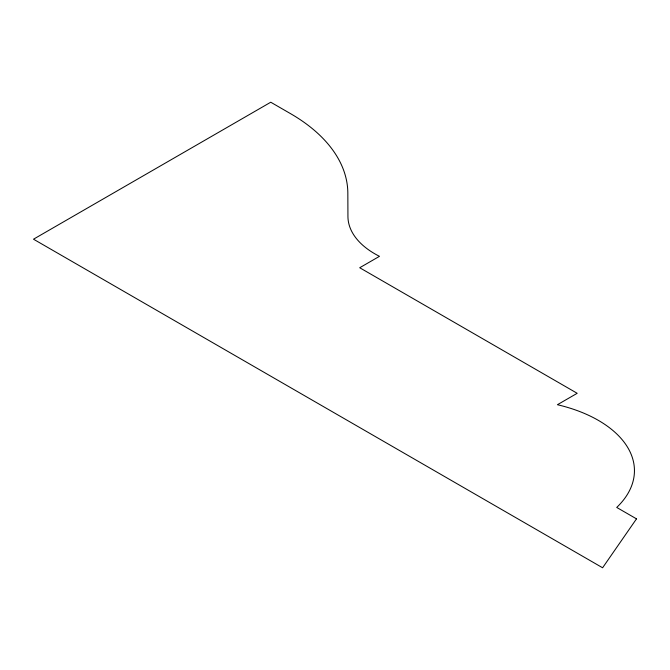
<?xml version="1.0" encoding="UTF-8"?>
<svg xmlns="http://www.w3.org/2000/svg" width="670" height="670" viewBox="0 0 670 670"><rect width="100%" height="100%" fill="white"/><g stroke="black" fill="none" stroke-linecap="round" stroke-linejoin="round"><path stroke-width="1" d="M636.5 518.856L602.606 567.775L33.5 239.198L270.747 102.225L290.52 113.64A195.715 112.995 0 0 1 347.839 193.261L347.939 216.469A91.824 53.014 0 0 0 379.48 256.325L359.715 267.74L577.188 393.298L557.415 404.714A123.263 71.162 0 0 1 616.727 507.441L636.5 518.856"/></g></svg>
